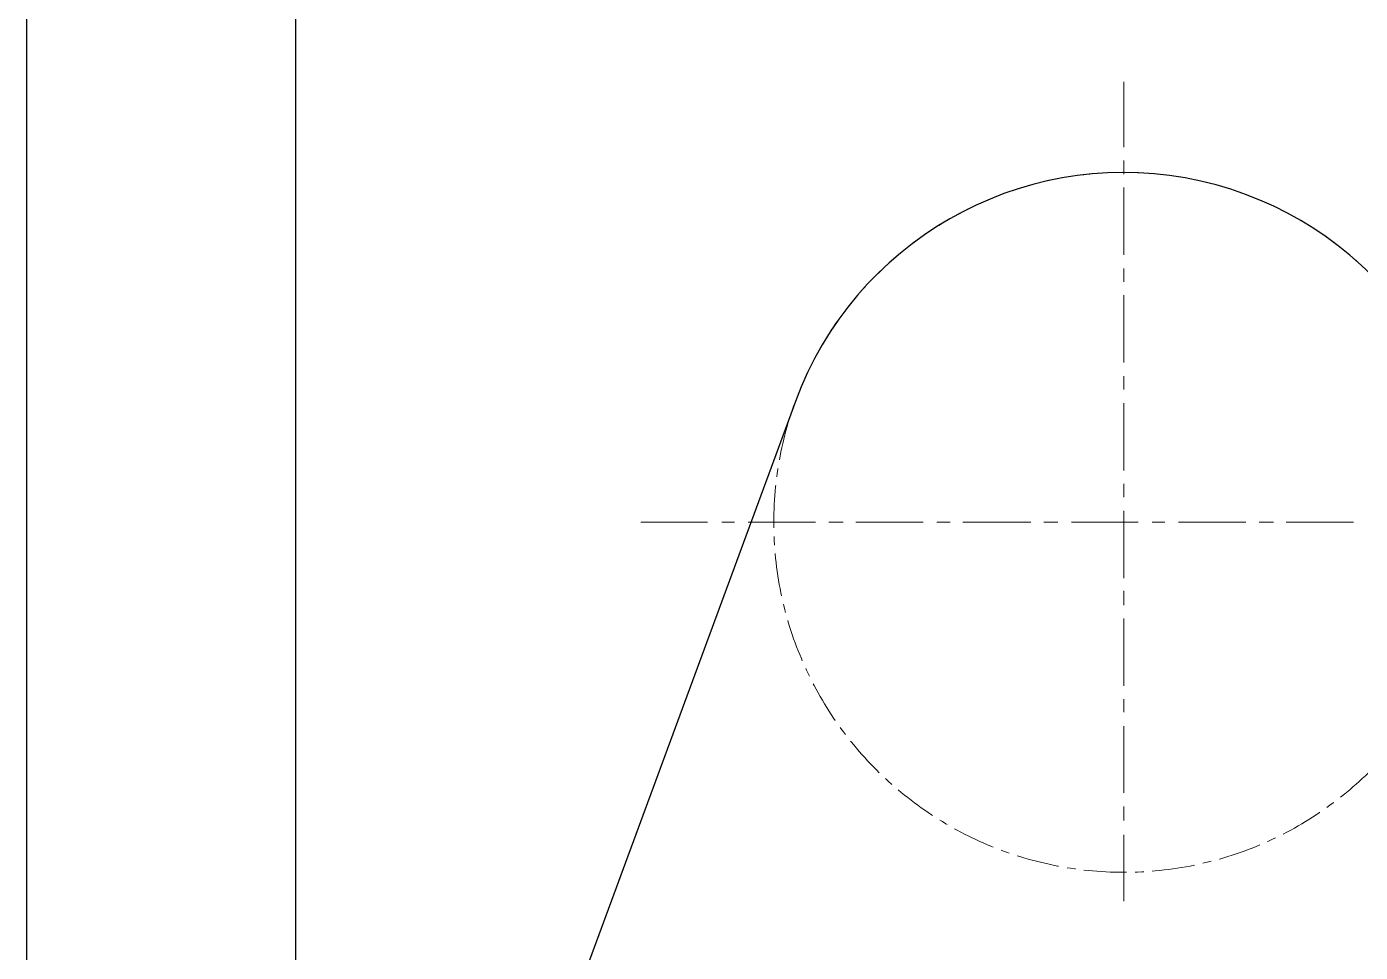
# Model space of a CAD drawing. Header units: millimetres. Extents: x 16084 to 24556, y -3303 to 19570.
# Drawn here: x 18200 to 19191, y 17088 to 17775 of the extents above; entities that cross this region are included whole.
import ezdxf

# ---------------------------------------------------------------- set-up
doc = ezdxf.new("R2010")
doc.units = ezdxf.units.MM
doc.header["$MEASUREMENT"] = 0
doc.linetypes.add('$1$CENTER', pattern=[50.8, 31.75, -6.35, 6.35, -6.35])
doc.layers.add('$1$CL', color=2, linetype='$1$CENTER', lineweight=0)
doc.layers.add('AA_Architecture', color=7, linetype='Continuous')

msp = doc.modelspace()

# ---------------------------------------------------------------- linework, layer by layer
at = {"layer": '$1$CL', "color": 1, "linetype": 'Continuous', "lineweight": 30}
msp.add_line((18771.017, 17496.937), (18532.7, 16849.77), dxfattribs=at)
at = {"layer": '$1$CL'}
msp.add_circle((19015, 17407.091), 260, dxfattribs=at)
at = {"layer": '$1$CL', "color": 1, "linetype": 'Continuous', "lineweight": 30}
msp.add_arc((19015, 17407.091), 260, 0, 159.783985, dxfattribs=at)
at = {"color": 7, "linetype": 'Continuous', "lineweight": 20, "true_color": 0x000007}
for points in [[(19015, 17734.372), (19015, 17685.917), (19015, 17685.917)], [(19015, 17675.91), (19015, 17665.903), (19015, 17665.903)], [(19015, 17655.896), (19015, 17605.86), (19015, 17605.86)], [(19015, 17595.853), (19015, 17585.846), (19015, 17585.846)], [(19015, 17575.839), (19015, 17525.804), (19015, 17525.804)], [(19015, 17515.796), (19015, 17505.789), (19015, 17505.789)], [(19015, 17495.782), (19015, 17445.747), (19015, 17445.747)], [(19015, 17435.74), (19015, 17425.733), (19015, 17425.733)], [(19015, 17415.726), (19015, 17365.69), (19015, 17365.69)], [(18656.325, 17407.299), (18705.834, 17407.299), (18705.834, 17407.299)], [(18716.367, 17407.299), (18725.848, 17407.299), (18725.848, 17407.299)], [(18735.855, 17407.299), (18785.89, 17407.299), (18785.89, 17407.299)], [(18795.897, 17407.299), (18806.431, 17407.299), (18806.431, 17407.299)], [(18815.912, 17407.299), (18865.947, 17407.299), (18865.947, 17407.299)], [(18875.954, 17407.299), (18885.961, 17407.299), (18885.961, 17407.299)], [(18875.954, 17407.299), (18885.961, 17407.299), (18885.961, 17407.299)], [(18895.442, 17407.299), (18946.004, 17407.299), (18946.004, 17407.299)], [(18895.968, 17407.299), (18946.004, 17407.299), (18946.004, 17407.299)], [(18955.484, 17407.299), (18966.018, 17407.299), (18966.018, 17407.299)], [(18976.025, 17407.299), (19025.534, 17407.299), (19025.534, 17407.299)], [(19036.068, 17407.299), (19045.548, 17407.299), (19045.548, 17407.299)], [(19055.555, 17407.299), (19105.59, 17407.299), (19105.59, 17407.299)], [(19115.598, 17407.299), (19126.131, 17407.299), (19126.131, 17407.299)], [(19135.612, 17407.299), (19185.647, 17407.299), (19185.647, 17407.299)], [(19015, 17356.21), (19015, 17345.676), (19015, 17345.676)], [(19015, 17335.669), (19015, 17285.633), (19015, 17285.633)], [(19015, 17275.626), (19015, 17266.146), (19015, 17266.146)], [(19015, 17255.612), (19015, 17206.103), (19015, 17206.103)], [(19015, 17196.096), (19015, 17185.563), (19015, 17185.563)], [(19015, 17196.096), (19015, 17186.616), (19015, 17186.616)], [(19015, 17175.029), (19015, 17125.52), (19015, 17125.52)]]:
    msp.add_lwpolyline(points, dxfattribs=at)
at = {"layer": 'AA_Architecture'}
for p, q in [((18200, 16400), (18200, 18800)), ((18400, 16400), (18400, 18600))]:
    msp.add_line(p, q, dxfattribs=at)

doc.saveas('drawing.dxf')
